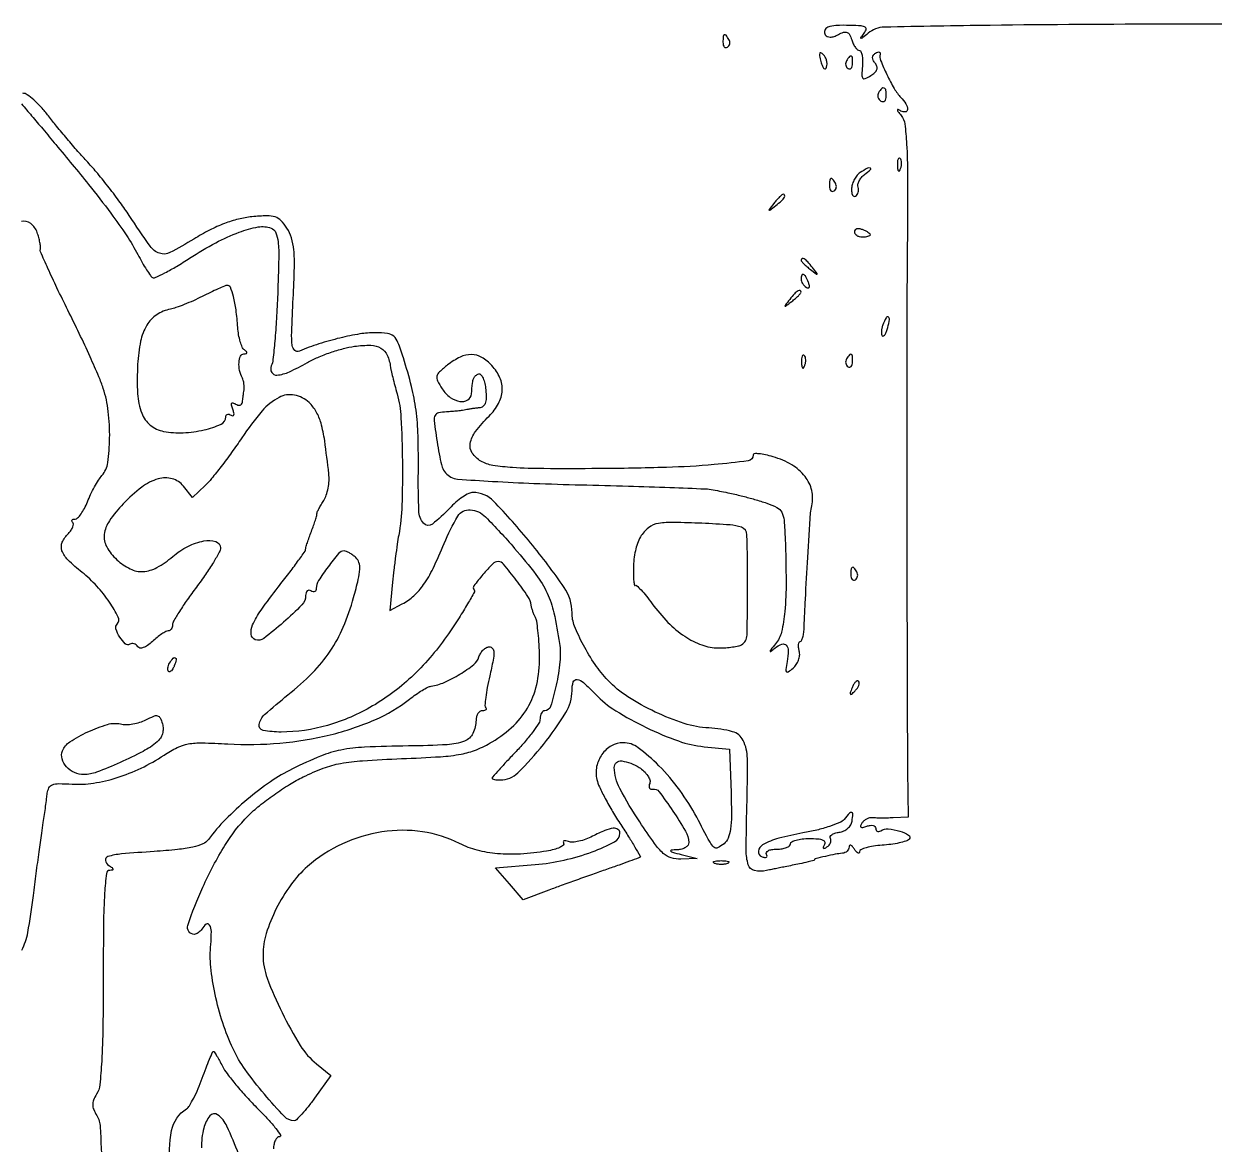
# Model space of a CAD drawing. Extents: x 0 to 848, y 0 to 1200.
# Drawn here: x 401.1 to 624.5, y 989.6 to 1200 of the extents above; entities that cross this region are included whole.
import ezdxf

# ---------------------------------------------------------------- set-up
doc = ezdxf.new("R2010")
doc.units = 0

msp = doc.modelspace()

# ---------------------------------------------------------------- linework, layer by layer
for points in [[(704.81399, 1199.993189, 0.000224), (616.243787, 1199.941162, 0.002765), (582.488809, 1199.719558, 0.002395), (562.604656, 1199.383817, 0.172157), (559.581223, 1198.236651, -0.004455), (558.597697, 1197.417098, -0.119109), (558.292781, 1197.270297, -0.679091), (558.22753, 1197.367903, -0.012673), (558.726162, 1198.052976, 0.069056), (559.196542, 1198.880975, 0.35545), (559.049523, 1199.349091, 0.128598), (558.291365, 1199.606791, 0.010881), (556.2145, 1199.710927, 0.017446), (553.520832, 1199.693283, 0.080981), (552.002151, 1199.380607, 0.231235), (551.435324, 1198.774177, 0.215953), (551.544376, 1197.928197, 0.160596), (551.914032, 1197.617631, 0.102399), (552.471828, 1197.518324, 0.074658), (553.18287, 1197.645464, 0.041378), (553.99354, 1197.996543, -0.043436), (554.976865, 1198.417604, -0.175885), (555.618104, 1198.398076, -0.178254), (556.092269, 1197.972492, -0.044832), (556.500239, 1196.999247, 0.034514), (556.802666, 1196.233932, 0.045142), (557.186392, 1195.587279, 0.052372), (557.589775, 1195.136916, 0.186033), (557.945028, 1195, -0.30026), (558.240808, 1194.804778, -0.053727), (558.444074, 1194.139828, -0.042568), (558.543011, 1193.19405, -0.026015), (558.506106, 1192.071754, 0.012777), (558.405051, 1190.370658, 0.19075), (558.601633, 1189.820515, 0.331433), (559.04654, 1189.725427, 0.032193), (560.077625, 1190.28055, 0.044919), (560.852562, 1190.86725, 0.12431), (561.227861, 1191.433087, 0.163719), (561.235769, 1192.008827, 0.095766), (560.900601, 1192.619769, -0.055878), (560.526231, 1193.189829, -0.128184), (560.417721, 1193.688001, -0.15325), (560.572035, 1194.117878, -0.092372), (560.976218, 1194.485302, -0.046276), (561.375281, 1194.683558, -0.138559), (561.67572, 1194.711651, -0.262222), (561.83421, 1194.5795, -0.151156), (561.850265, 1194.32433, 0.155823), (561.937466, 1193.114498, 0.016056), (563.101278, 1190.460236, 0.020786), (564.490949, 1187.835308, 0.058516), (565.738337, 1186.178571, -0.054805), (566.664574, 1184.967132, -0.135491), (566.964462, 1183.899863, -0.380031), (566.575322, 1183.457758, -0.167458), (565.75, 1183.632941, 0.024223), (565.195822, 1183.930356, 0.575819), (565.077614, 1183.84935, 0.145092), (565.187878, 1183.5591, 0.00745), (565.81544, 1182.760644, -0.140629), (566.473497, 1181.211123, -0.016407), (566.812754, 1177.424987, -0.01294), (566.989608, 1171.661988, -0.0033), (566.97279, 1162.318686, 0.000103), (566.912519, 1154.963401, 0.000148), (566.862345, 1148.440489, 0.000079), (566.822369, 1142.917687, 0.002283), (566.818806, 1141.5, -0.000264), (566.821126, 1139.97925, -0.000003), (566.831352, 1129.659375, -0.000009), (566.842867, 1117.750456, -0.000006), (566.855748, 1104, 0.000253), (566.87611, 1089.766483, 0.000302), (566.910182, 1076.357812, 0.00026), (566.951611, 1065.054279, 0.001993), (566.994947, 1059.75), (567.101313, 1051), (564.300656, 1050.881517, -0.006164), (563.142271, 1050.846811, -0.006074), (561.977656, 1050.840434, -0.005985), (560.957416, 1050.859455, -0.023058), (560.325407, 1050.908038, 0.094647), (559.821262, 1050.874764, 0.062004), (559.278637, 1050.658986, 0.059507), (558.781643, 1050.30327, 0.069396), (558.411362, 1049.856581, 0.053921), (558.170513, 1049.352639, 0.355418), (558.25843, 1049.107916, 0.204534), (558.602826, 1049.059587, 0.025586), (559.335955, 1049.298676, -0.053235), (559.97328, 1049.468244, -0.096133), (560.511187, 1049.447788, -0.14465), (560.863858, 1049.247266, -0.194004), (561, 1048.909598, 0.106485), (561.074424, 1048.564104, 0.180944), (561.280241, 1048.357031, 0.163201), (561.589569, 1048.323845, 0.084425), (561.954011, 1048.471577, -0.162044), (563.371718, 1048.806935, -0.051179), (565.536301, 1048.387761, -0.069026), (567.182977, 1047.629794, -0.479045), (567.265872, 1046.865872, -0.121268), (566.676469, 1046.509322, -0.021195), (565.412574, 1046.172696, -0.021913), (563.862807, 1045.900132, -0.018115), (562.193304, 1045.742656, 0.022375), (560.585756, 1045.577199, 0.034975), (559.22801, 1045.27753, 0.038577), (558.245001, 1044.902729, 0.285784), (557.985335, 1044.5, -0.192233), (557.887981, 1044.267006, -0.327165), (557.689309, 1044.234375, -0.103635), (557.375283, 1044.486305, -0.028611), (557, 1045, 0.030864), (556.624579, 1045.509057, 0.118892), (556.310881, 1045.741146, 0.342256), (556.109062, 1045.687626, 0.160847), (556.015313, 1045.416667, -0.111012), (555.914225, 1044.994926, -0.090018), (555.637311, 1044.619818, -0.08472), (555.228616, 1044.348368, -0.082942), (554.75, 1044.225268, 0.025999), (553.415063, 1044.039563, 0.009768), (551.567838, 1043.646331, 0.00285), (549.646069, 1043.186255, 0.345353), (549.5, 1043, -0.342309), (549.395493, 1042.865237, -0.004572), (548.306111, 1042.595846, -0.007518), (546.709915, 1042.241844, -0.001719), (544, 1041.693159, 0.000599), (542.969531, 1041.486918, 0.000601), (541.940625, 1041.27842, 0.000586), (541.043503, 1041.094409, 0.002404), (540.5, 1040.979538, -0.107276), (538.25172, 1040.980977, -0.271396), (537.09349, 1042.047928, -0.076181), (536.688469, 1044.835176, -0.00501), (536.833474, 1052.986594, 0.00921), (536.91842, 1062.03574, 0.110699), (536.129735, 1065.411222, 0.219086), (534.123465, 1067.065066, 0.050863), (529.69482, 1067.763459, -0.063531), (525.07134, 1068.612748, -0.033283), (519.619141, 1070.759498, -0.033224), (514.460795, 1073.631756, -0.059392), (510.732389, 1076.728609, -0.039568), (508.339322, 1079.68834, -0.028053), (506.125352, 1083.342407, -0.027538), (504.476599, 1086.903668, -0.094915), (504, 1089.391724, 0.151925), (502.516043, 1094.162831, 0.021184), (496.216899, 1102.527656, 0.019164), (489.257858, 1110.364547, 0.204359), (485.423553, 1112, 0.118763), (484.615506, 1111.805321, 0.030784), (483.455417, 1111.11875, 0.029535), (482.191927, 1110.148255, 0.026355), (481, 1109, -0.038818), (477.781013, 1106.049898, -0.400519), (476.14699, 1106.209994, -0.170744), (475.243048, 1108.520005, -0.011239), (475.153735, 1115.784904, 0.00938), (475.094934, 1122.643049, 0.025652), (474.714286, 1127.474343, 0.029106), (473.874346, 1131.886622, 0.01537), (472.349222, 1137.25, 0.014817), (471.326051, 1140.166415, 0.11811), (470.523621, 1141.333857, 0.154015), (469.370408, 1141.859759, 0.030567), (467.078564, 1142, 0.040949), (464.177756, 1141.762029, 0.018605), (460.443744, 1141.001564, 0.018047), (456.479309, 1139.886398, 0.021141), (452.813322, 1138.537513, -0.290698), (451.957862, 1138.6852, -0.181459), (451.47678, 1139.620603, -0.038342), (451.380028, 1142.077046, -0.003196), (451.658424, 1148.447694, 0.005982), (451.879795, 1154.254949, 0.02852), (451.777291, 1157.572676, 0.050729), (451.347856, 1159.81429, 0.072474), (450.494988, 1161.647993, 0.046355), (449.367584, 1163.06321, 0.124242), (448.282812, 1163.740672, 0.086517), (446.769975, 1163.951447, 0.015407), (443.908821, 1163.765261, 0.037403), (441.37475, 1163.328795, 0.03023), (438.741264, 1162.497457, 0.027232), (435.96564, 1161.2557, 0.019471), (433.002656, 1159.582501, -0.018015), (428.518047, 1157.032802, -0.21068), (426.555855, 1156.903786, -0.152786), (424.812491, 1158.236975, -0.008373), (420.886964, 1164, 0.012432), (419.200715, 1166.432883, 0.007721), (417.108142, 1169.20625, 0.007744), (414.957163, 1171.8808, 0.013859), (413.096513, 1174, -0.006855), (411.263286, 1176.029904, -0.004486), (409.203408, 1178.41748, -0.004512), (407.23779, 1180.780473, -0.008625), (405.709548, 1182.719079, 0.021723), (404.3642, 1184.33669, 0.027206), (402.975878, 1185.707887, 0.027271), (401.720941, 1186.702658, 0.150186), (400.910463, 1186.969079, 0.17366)], [(400.67941, 1184.953492, -0.000102), (402.560748, 1182.736867, -0.00149), (404.648248, 1180.26141, -0.0009), (407.107166, 1177.317069, -0.003578), (413.244106, 1169.833394, -0.009781), (417.439537, 1164.429044, -0.013655), (420.402432, 1160.219051, -0.026257), (422.5, 1156.667198, 0.00918), (423.318935, 1155.165661, 0.011978), (424.125608, 1153.824846, 0.009652), (424.842816, 1152.741708, 0.100457), (425.225474, 1152.373339, 0.256803), (425.745217, 1152.340349, 0.009391), (427.580981, 1153.245619, 0.015079), (429.768248, 1154.4607, 0.009773), (432.225474, 1155.990245, -0.020733), (437.135586, 1158.89932, -0.035049), (441.494016, 1160.863121, -0.042341), (445.088787, 1161.852706, -0.138477), (447.52119, 1161.630242, -0.203362), (448.398236, 1160.783772, -0.075994), (448.830543, 1159.092047, -0.030287), (448.949141, 1155.967245, -0.003866), (448.745032, 1149.244446, -0.00542), (448.518528, 1144.618439, -0.007292), (448.206989, 1140.435869, -0.005203), (447.859702, 1136.951338, -0.07462), (447.541783, 1135.75, 0.240472), (447.619767, 1134.539089, 0.289967), (448.617835, 1134.032043, 0.083824), (450.935024, 1134.652591, 0.022764), (454.32193, 1136.391987, -0.02926), (456.261624, 1137.35653, -0.017854), (458.64952, 1138.275159, -0.017873), (461.089315, 1139.018671, -0.030059), (463.187074, 1139.443824, -0.039338), (466.217609, 1139.629602, -0.128655), (468.135385, 1139.091992, -0.159401), (469.306438, 1137.77135, -0.070765), (469.930162, 1135.5, 0.025633), (470.03848, 1134.897771, 0.003275), (470.345741, 1133.61875, 0.003827), (470.732261, 1132.104815, 0.003178), (471.166018, 1130.5, -0.054397), (471.890647, 1126.05633, -0.010395), (472.154175, 1117.867767, -0.011419), (472.058871, 1109.547584, -0.035955), (471.467668, 1104, 0.008426), (471.188887, 1102.285551, 0.003487), (470.867138, 1099.958127, 0.003449), (470.556771, 1097.457851, 0.004437), (470.307756, 1095.155324), (469.777677, 1089.810649), (472.138838, 1091.064024, 0.062427), (474.328593, 1092.603294, 0.057064), (476.146602, 1094.678614, 0.040032), (477.911502, 1097.722984, 0.013337), (480.007811, 1102.433832, -0.037627), (482.583742, 1107.539877, -0.281877), (484.887686, 1108.735971, -0.182546), (487.754029, 1107.415286, -0.01641), (493.211274, 1101.499492, -0.014601), (497.232946, 1096.557499, -0.053131), (499.337382, 1093.107465, -0.056478), (500.602119, 1089.399642, -0.01799), (501.647458, 1083.652189, -0.060548), (501.727206, 1080.183434, -0.029541), (501.033873, 1075.804442, -0.022026), (499.970039, 1071.807611, -0.327679), (498.870039, 1071, 0.166572), (498.538131, 1070.886271, 0.095247), (498.255574, 1070.564533, 0.076134), (498.064572, 1070.084589, 0.056755), (498, 1069.517559, -0.1414), (497.760651, 1068.688129, -0.016897), (496.678125, 1067.091, -0.019064), (495.223301, 1065.245536, -0.014585), (493.5, 1063.338659, 0.003194), (491.775048, 1061.515223, 0.005048), (490.321875, 1059.927461, 0.001467), (489.081707, 1058.53647, 0.183314), (489, 1058.321099, 0.320598), (489.089404, 1058.195998, 0.032295), (489.463693, 1058.094323, 0.031027), (489.973469, 1058.023189, 0.019155), (490.578528, 1058, 0.19733), (493.807526, 1059.325989, 0.029034), (498.636088, 1064.684349, 0.031215), (502.836155, 1070.655785, 0.138095), (503.996262, 1074.75, -0.071451), (504.235925, 1076.399071, -0.373267), (504.948695, 1076.855245, -0.149557), (506.174725, 1076.274904, -0.016952), (508.398078, 1074.106384, 0.062185), (512.209149, 1071.008071, 0.02699), (517.936837, 1067.846016, 0.026997), (523.975746, 1065.317824, 0.061755), (528.785418, 1064.246597), (533.584547, 1063.785461), (533.851518, 1055.564344, -0.008235), (533.919615, 1051.306993, -0.034193), (533.742977, 1048.744918, -0.06012), (533.30903, 1047.095687, -0.12583), (532.535079, 1046.029113, -0.055886), (531.339411, 1045.243922, -0.3198), (530.630671, 1045.350769, -0.077028), (529.901747, 1046.312867, -0.002087), (527.403199, 1050.992128, 0.036772), (524.214873, 1056.08002, 0.036355), (520.304508, 1060.666669, 0.037128), (516.42992, 1064.05072, 0.162328), (513.58302, 1065, 0.130724), (511.402127, 1064.419896, 0.108821), (509.619754, 1062.803065, 0.103931), (508.625481, 1060.516403, 0.10928), (508.661401, 1058.066166, 0.052171), (509.136815, 1056.707521, 0.011842), (510.232, 1054.521991, 0.012137), (511.622938, 1052.049791, 0.011527), (513.155421, 1049.60444, -0.004548), (514.62623, 1047.32871, -0.00753), (515.82083, 1045.378589, -0.00227), (516.808884, 1043.69232, -0.374661), (516.771107, 1043.497437, -0.077231), (516.544763, 1043.371357, -0.000781), (514.817138, 1042.735817, -0.002518), (512.819257, 1042.015789, -0.001629), (510.5, 1041.201608, 0.001613), (507.850861, 1040.271718, 0.0011), (504.844909, 1039.198232, 0.001108), (501.950314, 1038.150079, 0.002235), (499.674159, 1037.308612), (494.848318, 1035.5), (492.25219, 1038.5), (489.656061, 1041.5), (497.096947, 1042.111786, 0.034491), (502.511174, 1042.93555, 0.033959), (507.789805, 1044.498337, 0.031125), (511.996872, 1046.366806, 0.279615), (513, 1048.020324, 0.25236), (512.624926, 1048.71613, 0.175985), (511.73909, 1048.926911, 0.071473), (510.180497, 1048.516452, 0.019263), (507.860083, 1047.427646, -0.031058), (506.588697, 1046.867254, -0.03303), (505.283293, 1046.481935, -0.035036), (504.125536, 1046.305843, -0.112295), (503.357805, 1046.416192, 0.036797), (502.829181, 1046.57558, 0.133657), (502.481792, 1046.55943, 0.315596), (502.35518, 1046.391907, 0.148417), (502.428206, 1046.116166, -0.374314), (502.366746, 1045.741908, -0.064815), (501.708258, 1045.327007, -0.043786), (500.623081, 1044.936678, -0.02349), (499.230143, 1044.638626, -0.02567), (494.359289, 1044.088356, -0.03693), (490.021681, 1044.143277, -0.041793), (486.202712, 1044.798927, -0.054599), (482.89177, 1046.055215, 0.082035), (475.91513, 1048.27496, 0.073757), (468.32402, 1048.252863, 0.071808), (460.884425, 1046.004177, 0.071028), (454.353816, 1041.737505, 0.055575), (451.198504, 1038.27649, 0.04052), (448.487866, 1033.827372, 0.041408), (446.612228, 1029.177768, 0.075308), (446, 1025.135967, 0.089384), (446.791777, 1020.742279, 0.02497), (449.56483, 1014.300771, 0.025252), (452.985136, 1008.141918, 0.082738), (456.053959, 1004.66079), (458.708801, 1002.5), (455.68488, 998.25, -0.012108), (454.465921, 996.621748, -0.017484), (453.304957, 995.248438, -0.013272), (452.293116, 994.190881, -0.197755), (451.829369, 994, -0.205441), (450.030255, 994.771797, -0.014148), (446.249761, 998.979105, -0.020982), (442.638686, 1003.615026, -0.045886), (440.372329, 1007.5, -0.030308), (438.440907, 1012.39534, -0.026184), (437.005009, 1017.731982, -0.027158), (436.19657, 1022.866183, -0.049278), (436.182136, 1027.112679, 0.023807), (436.296169, 1029.512949, 0.132617), (435.963003, 1030.746329, 0.438719), (435.335386, 1030.884311, 0.102043), (434.5, 1030, -0.050749), (434.206179, 1029.61747, -0.047926), (433.836058, 1029.29375, -0.051514), (433.449087, 1029.072234, -0.104621), (433.10765, 1029, -0.510338), (431.887875, 1030.683435, -0.027301), (434.694011, 1037.889939, -0.03065), (438.835602, 1045.707345, -0.0593), (443.206123, 1051.258754, -0.027008), (445.32085, 1053.156579, -0.015404), (448.062115, 1055.225766, -0.015353), (450.957525, 1057.143824, -0.024494), (453.554473, 1058.580789, -0.024633), (457.31677, 1060.203313, -0.043682), (460.568937, 1061.105463, -0.02973), (464.68553, 1061.617906, -0.006106), (472, 1062, 0.005449), (479.304237, 1062.371938, 0.030369), (483.196468, 1062.851113, 0.050835), (486.037662, 1063.682882, 0.036293), (489.010748, 1065.151943, 0.060132), (493.072949, 1068.250361, 0.076782), (495.903033, 1072.00574, 0.075625), (497.49622, 1076.487086, 0.056263), (497.907026, 1081.729092, 0.008662), (497.789286, 1084.01222, 0.011247), (497.598186, 1086.098546, 0.009055), (497.369046, 1087.825111, 0.093531), (497.132913, 1088.5, -0.032173), (496.897626, 1088.976373, -0.017475), (496.667818, 1089.587842, -0.017346), (496.476663, 1090.228736, -0.026205), (496.359407, 1090.799037, 0.110298), (495.714045, 1092.462497, 0.014966), (493.529614, 1095.524087, 0.010863), (491.147719, 1098.522051, 0.223013), (490.129444, 1099, 0.199777), (489.10814, 1098.574971, 0.019558), (487.263976, 1096.567249, 0.016983), (485.576645, 1094.436968, 0.371081), (485.631705, 1093.701628, -0.336142), (485.6851, 1093.313884, -0.004485), (484.406292, 1091.0839, -0.010581), (482.79903, 1088.467127, -0.006492), (480.800652, 1085.449648, -0.051784), (474.282844, 1077.733557, -0.058792), (466.569604, 1071.888625, -0.062115), (458.109198, 1068.242184, -0.070836), (449.385165, 1067, -0.046296), (446.017694, 1067.312471, -0.41376), (445.257634, 1068.420783, -0.166421), (446.302114, 1070.273579, -0.013153), (450.678758, 1073.970066, 0.029116), (455.266726, 1078.102922, 0.046627), (458.603893, 1082.178315, 0.047874), (461.069282, 1086.720578, 0.032787), (463.005315, 1092.263262, 0.008781), (463.881981, 1095.655016, 0.045317), (464.161476, 1097.571713, 0.09009), (464.003953, 1098.820623, 0.129282), (463.412232, 1099.759631, 0.028951), (462.841121, 1100.234335, 0.029679), (462.223554, 1100.635642, 0.031078), (461.648487, 1100.916824, 0.098476), (461.230265, 1101, 0.219342), (460.189405, 1100.520313, 0.016671), (458.207409, 1098.037864, 0.019581), (456.418034, 1095.429463, 0.141461), (456, 1093.981476, -0.103567), (455.922318, 1093.610466, -0.179202), (455.70625, 1093.386494, -0.165571), (455.381899, 1093.347202, -0.086707), (455, 1093.5, 0.129655), (454.620005, 1093.615759, 0.189692), (454.29375, 1093.501415, 0.145421), (454.073752, 1093.158152, 0.0704), (454, 1092.63694, -0.196661), (453.28284, 1090.884116, -0.018397), (449.824501, 1087.615014, -0.016837), (446.13408, 1084.58888, -0.254161), (444.550382, 1084.340835, -0.290879), (443.76241, 1085.351446, -0.127514), (444.040373, 1087.101043, -0.05179), (445.620962, 1089.895837, -0.01197), (448.863523, 1094.231649, 0.003826), (450.832179, 1096.776562, 0.005902), (452.49116, 1099.009602, 0.002218), (453.880486, 1100.944542, 0.155813), (454, 1101.318747, -0.071089), (454.049676, 1101.666375, -0.005993), (454.3144, 1102.534864, -0.007866), (454.660388, 1103.566523, -0.006002), (455.070299, 1104.6849, 0.006075), (455.478677, 1105.799601, 0.008154), (455.819881, 1106.819939, 0.005915), (456.080364, 1107.678475, 0.081612), (456.119095, 1108, -0.116872), (456.176145, 1108.297106, -0.012244), (456.484533, 1108.940625, -0.014641), (456.898682, 1109.69754, -0.011236), (457.393335, 1110.5, 0.063279), (457.865889, 1111.482048, 0.033345), (458.208426, 1112.79375, 0.032558), (458.383826, 1114.204725, 0.042928), (458.34856, 1115.5, 0.006139), (457.567386, 1121.70182, 0.033336), (456.880472, 1125.018458, 0.062246), (455.98743, 1127.159269, 0.074405), (454.634824, 1128.87334, 0.14244), (451.884486, 1130.274616, 0.169445), (449.017511, 1129.848748, 0.096165), (445.823178, 1127.292424, 0.027976), (442, 1122.244602, -0.00781), (440.103739, 1119.519283, -0.007863), (438.127494, 1116.860784, -0.007717), (436.333912, 1114.598765, -0.031148), (435.136149, 1113.308184), (432.772298, 1111.059632), (431.054867, 1113.180569, 0.156781), (428.94906, 1114.557547, 0.13902), (426.322022, 1114.536031, 0.091771), (423.221459, 1112.97083, 0.039982), (419.772793, 1109.881816, 0.038676), (417.157528, 1106.668311, 0.123168), (416.187947, 1104.097905, 0.158337), (416.656874, 1101.766197, 0.077872), (418.551522, 1099.364671, 0.072418), (421.06087, 1097.637508, 0.129438), (423.49885, 1097.141287, 0.114161), (426.078555, 1097.894244, 0.04902), (429.037774, 1099.959359, -0.059023), (431.878542, 1101.858693, -0.072746), (434.894295, 1102.878855, -0.116388), (437.123985, 1102.765543, -0.33369), (438, 1101.599084, -0.126381), (437.785069, 1100.762333, -0.011068), (436.678125, 1098.851205, -0.013961), (435.223533, 1096.606855, -0.010407), (433.5, 1094.211845, 0.008293), (431.77614, 1091.837622, 0.011616), (430.321875, 1089.657131, 0.008066), (429.188511, 1087.803706, 0.133967), (429, 1087.112761, -0.071245), (428.939097, 1086.68751, -0.086607), (428.76164, 1086.326874, -0.100318), (428.497995, 1086.085772, -0.13603), (428.188561, 1086, 0.128597), (427.749531, 1085.885185, 0.020569), (426.988083, 1085.415488, 0.021603), (426.118514, 1084.772037, 0.017446), (425.241292, 1084.010171, -0.033046), (424.332289, 1083.269129, -0.068921), (423.52365, 1082.84787, -0.111162), (422.892365, 1082.770965, -0.233361), (422.483633, 1083.026483, 0.086255), (422.179413, 1083.36941, 0.093991), (421.785752, 1083.577176, 0.100276), (421.364782, 1083.618694, 0.113483), (420.981075, 1083.488304, -0.339507), (420.146818, 1083.572868, -0.063991), (419.10885, 1084.837244, -0.060828), (418.392057, 1086.367496, -0.282676), (418.60892, 1087.275587, 0.321371), (418.82301, 1088.573274, 0.034401), (417.19726, 1091.366122, 0.036603), (414.792746, 1094.406704, 0.039686), (412.030102, 1096.976159, -0.025955), (409.370803, 1099.316797, -0.115289), (408.259103, 1101.060473, -0.188825), (408.314629, 1102.635529, -0.094506), (409.452381, 1104.309524, 0.040711), (409.96312, 1104.910969, 0.060112), (410.29628, 1105.517113, 0.079048), (410.415024, 1106.036601, 0.216372), (410.285714, 1106.380952, -0.104174), (410.132018, 1106.616673, -0.248233), (410.155582, 1106.818155, -0.182841), (410.354646, 1106.956117, -0.061167), (410.712013, 1107, 0.201582), (411.197411, 1107.203983, 0.038234), (411.828056, 1107.954688, 0.035399), (412.474464, 1109.00546, 0.025992), (413.043374, 1110.25, -0.017456), (413.640643, 1111.61783, -0.014188), (414.372178, 1113.040349, -0.014426), (415.121852, 1114.313382, -0.035808), (415.761068, 1115.185232, 0.141833), (416.849889, 1117.607499, 0.031372), (417.207868, 1122.191617, 0.033027), (416.95164, 1127.22908, 0.04937), (416.009725, 1131.531791, 0.022941), (415.186772, 1133.71784, 0.004716), (413.523553, 1137.489212, 0.004953), (411.504742, 1141.837168, 0.004641), (409.356822, 1146.239994, -0.004045), (407.315675, 1150.411336, -0.006266), (405.628034, 1154.048366, -0.002339), (404.237407, 1157.185607, -0.169516), (404.19479, 1157.739994, 0.093871), (404.226019, 1158.173436, 0.018092), (404.106767, 1158.95481, 0.01868), (403.897585, 1159.868834, 0.016273), (403.612235, 1160.808296, 0.148034), (402.394958, 1162.50849, 0.224186), (400.647865, 1162.888958, 0.180788)], [(386.357708, 945.75, -0.000031), (386.511, 964.929573, -0.00005), (386.644698, 981.326562, -0.000009), (386.76453, 995.814932, -0.002666)], [(400.69483, 1026.029854, 0.080197), (401.841904, 1029.33294, 0.012101), (402.891806, 1036.280132, -0.000946), (403.427065, 1040.449473, -0.00101), (403.966636, 1044.526039, -0.000958), (404.444375, 1048.029367, -0.00473), (404.735977, 1050, 0.002566), (404.96254, 1051.486623, 0.002176), (405.186986, 1053.059375, 0.002194), (405.37893, 1054.493906, 0.006164), (405.496466, 1055.5, -0.097179), (405.812645, 1056.530434, -0.183191), (406.459238, 1057.094071, -0.090674), (407.676547, 1057.307723, -0.013874), (410.14635, 1057.221597, 0.053853), (414.179943, 1057.403222, 0.038144), (418.597207, 1058.432146, 0.035899), (423.103938, 1060.215859, 0.033722), (427.408821, 1062.658183, -0.031285), (429.902801, 1064.089208, -0.071021), (431.963933, 1064.764414, -0.049169), (434.562649, 1064.963632, -0.009019), (439.37965, 1064.771881, 0.03616), (449.17821, 1064.913609, 0.038775), (458.62234, 1066.479034, 0.041679), (466.981785, 1069.296519, 0.06462), (473.513432, 1073.189226, -0.014928), (474.694666, 1074.062596, -0.016824), (475.880635, 1074.82807, -0.016256), (476.926055, 1075.408738, -0.082379), (477.558828, 1075.611513, 0.068663), (480.019412, 1076.326634, 0.032206), (482.958941, 1077.873234, 0.029554), (485.544051, 1079.671638, 0.150254), (486.530627, 1081.096497, -0.059849), (486.861691, 1081.824338, -0.062617), (487.35164, 1082.440846, -0.069753), (487.91888, 1082.858732, -0.124552), (488.477187, 1083, -0.235376), (489.075484, 1082.701831, -0.159642), (489.326462, 1081.967929, -0.052785), (489.189498, 1080.492665, -0.007589), (488.547756, 1077.52871, 0.01055), (488.098744, 1075.393853, 0.015745), (487.804825, 1073.509303, 0.010711), (487.64642, 1071.95876, 0.219891), (487.804623, 1071.52871, -0.164579), (487.90331, 1071.329106, -0.258459), (487.835316, 1071.155309, -0.129647), (487.578966, 1071.036443, -0.044109), (487.166667, 1071, 0.147643), (486.720533, 1070.865327, 0.097917), (486.33821, 1070.485938, 0.081816), (486.077688, 1069.91903, 0.064777), (485.984687, 1069.25, -0.111129), (485.397279, 1066.742378, -0.190478), (483.837355, 1065.309712, -0.078744), (480.592777, 1064.620563, -0.009586), (473.295377, 1064.379985, 0.007108), (465.061438, 1064.149371, 0.038291), (460.615867, 1063.618913, 0.049145), (456.805291, 1062.467179, 0.01647), (451.5, 1060.068239, 0.036532), (447.394641, 1057.659348, 0.023835), (443.024144, 1054.327724, 0.023714), (438.952052, 1050.561415, 0.033904), (435.748446, 1046.828123, -0.132445), (434.686459, 1045.993599, -0.046008), (432.816591, 1045.39314, -0.029435), (429.96763, 1044.93362, -0.008745), (425.570483, 1044.565272, 0.005309), (419.419406, 1044.092539, 0.052204), (416.870693, 1043.59805, 0.375617), (416.42255, 1042.877217, 0.214314), (417.02896, 1041.96094, -0.020154), (417.650344, 1041.531969, -0.175945), (417.830501, 1041.255757, -0.409422), (417.721193, 1041.076499, -0.058507), (417.25, 1041.015313, 0.377248), (416.593688, 1040.423546, 0.013315), (416.265806, 1036.74748, 0.012842), (416.054856, 1030.993662, 0.002741), (416, 1020.986431, -0.003489), (415.934381, 1011.582662, -0.010594), (415.70969, 1005.191531, -0.011284), (415.357136, 1000.73219, -0.114695), (414.759453, 998.986431, 0.042031), (414.196529, 997.889766, 0.099383), (414.021957, 996.992251, 0.098116), (414.206433, 996.089684, 0.040279), (414.783553, 994.974979, -0.128814), (415.451643, 992.830649, -0.005438), (415.732263, 984.8015, -0.006097)], [(428.613924, 985.116975, -0.0789), (428.842154, 992.150236, -0.206592), (431.625581, 996.241845, 0.115876), (432.181326, 996.810296, 0.016699), (432.979281, 998.236919, 0.018196), (433.81911, 1000.019916, 0.014654), (434.594182, 1001.991845, -0.004582), (435.30455, 1003.911867, -0.007431), (435.947375, 1005.528855, -0.002336), (436.524939, 1006.902875, -0.300648), (436.671864, 1007, -0.253826), (436.825852, 1006.916445, -0.005826), (437.286188, 1006.190032, -0.011577), (437.807992, 1005.299522, -0.007408), (438.374514, 1004.242663, 0.043228), (439.259196, 1002.842955, 0.011206), (440.92157, 1000.755261, 0.011313), (442.931408, 998.452136, 0.011318), (445.043051, 996.242663, -0.010251), (446.974794, 994.230044, -0.020183), (448.409968, 992.540032, -0.022677), (449.300158, 991.288687, -0.59393), (449.142857, 991, 0.186718), (448.703191, 990.829882, 0.087158), (448.323402, 990.339062, 0.067918), (448.058434, 989.611025, 0.048737), (447.958084, 988.75, -0.053271)], [(441.431317, 987.684285, 0.018013), (439.224685, 992.94946, 0.123623), (437.474868, 995.118262, 0.406225), (436.041282, 994.936954, 0.103352), (434.875296, 992.626107, 0.076398), (434.467527, 988.89392, 0.053346)]]:
    msp.add_lwpolyline(points, format="xyb")
for points in [[(532.333333, 1196.543989, 0.059057), (532.394948, 1196.024148, 0.126631), (532.582917, 1195.669932, 0.191218), (532.860929, 1195.534562, 0.158515), (533.182979, 1195.613087, 0.108766), (533.463027, 1195.88478, 0.099739), (533.614038, 1196.257398, 0.095385), (533.612382, 1196.673795, 0.090093), (533.457295, 1197.069098, 0.02679), (532.913397, 1197.852054, 0.350126), (532.59208, 1197.929499, 0.269722), (532.376303, 1197.618676, 0.019984)], [(550.731213, 1192.919841, 0.02593), (551.004403, 1192.059974, 0.106885), (551.298474, 1191.603634, 0.353106), (551.564152, 1191.575227, 0.170804), (551.787763, 1191.86329, 0.085105), (551.8766, 1192.443426, 0.059552), (551.7862, 1193.100047, 0.058506), (551.539971, 1193.729912, 0.0741), (551.16845, 1194.23155, 0.069225), (550.72933, 1194.563414, 0.470166), (550.508441, 1194.477725, 0.131195), (550.479614, 1194.004581, 0.013933)], [(555.542705, 1193.069098, 0.090093), (555.387618, 1192.673795, 0.095385), (555.385962, 1192.257398, 0.099739), (555.536973, 1191.88478, 0.108766), (555.817021, 1191.613087, 0.158515), (556.139071, 1191.534562, 0.191218), (556.417083, 1191.669932, 0.126631), (556.605052, 1192.024148, 0.059057), (556.666667, 1192.543989, 0.019984), (556.623697, 1193.618676, 0.269722), (556.40792, 1193.929499, 0.350126), (556.086603, 1193.852054, 0.02679)], [(561.542705, 1187.069098, 0.108373), (561.401101, 1186.665803, 0.099685), (561.434921, 1186.22714, 0.095498), (561.639411, 1185.820631, 0.090427), (561.983688, 1185.510081, 0.136093), (562.36964, 1185.397824, 0.190788), (562.701458, 1185.524436, 0.140899), (562.925389, 1185.890269, 0.067432), (563, 1186.440983, 0.039415), (562.914842, 1187.519563, 0.25701), (562.592818, 1187.933879, 0.315493), (562.13314, 1187.838655, 0.050477)], [(565.078947, 1173.416667, 0.018894), (565.137993, 1172.670344, 0.168741), (565.279315, 1172.37858, 0.470617), (565.461564, 1172.395823, 0.054073), (565.683114, 1172.8125, 0.051402), (565.839148, 1173.359369, 0.05415), (565.876576, 1173.916927, 0.060344), (565.797407, 1174.402231, 0.126455), (565.604167, 1174.729167, 0.296942), (565.385309, 1174.77538, 0.208169), (565.200665, 1174.592839, 0.077125), (565.089945, 1174.112848, 0.028489)], [(552.333333, 1169.543989, 0.059057), (552.394948, 1169.024148, 0.126631), (552.582917, 1168.669932, 0.191218), (552.860929, 1168.534562, 0.158515), (553.182979, 1168.613087, 0.108766), (553.463027, 1168.88478, 0.099739), (553.614038, 1169.257398, 0.095385), (553.612382, 1169.673795, 0.090093), (553.457295, 1170.069098, 0.02679), (552.913397, 1170.852054, 0.350126), (552.59208, 1170.929499, 0.269722), (552.376303, 1170.618676, 0.019984)], [(558.070354, 1172.064643, 0.080664), (557.511882, 1171.569669, 0.047885), (557.016657, 1170.828313, 0.046439), (556.653894, 1169.971295, 0.058584), (556.490889, 1169.126335, 0.039941), (556.495567, 1168.383896, 0.093064), (556.644242, 1167.850293, 0.185472), (556.903681, 1167.610197, 0.237704), (557.223322, 1167.638021, 0.106408), (557.530911, 1167.933661, 0.07821), (557.731686, 1168.363379, 0.074021), (557.79797, 1168.858033, 0.077814), (557.715016, 1169.341641, -0.132602), (557.682184, 1169.874569, -0.066225), (557.905592, 1170.517577, -0.058608), (558.334015, 1171.166194, -0.053937), (558.912229, 1171.718197, 0.017773), (560.018207, 1172.630971, 0.554665), (559.969304, 1172.920078, 0.229065), (559.45442, 1172.889166, 0.013473)], [(541.872445, 1166.25, 0.001576), (540.99236, 1165.120493, 0.377591), (541, 1165, 0.377591), (541.120493, 1164.99236, 0.001576), (542.25, 1165.872445, 0.017685), (543.306759, 1166.76332, 0.065617), (543.869516, 1167.426111, 0.241985), (543.90695, 1167.806605, 0.307699), (543.622445, 1168, 0.184603), (543.410139, 1167.91885, 0.013803), (542.952641, 1167.485938, 0.017649), (542.425681, 1166.920402, 0.012436)], [(557, 1160.968615, 0.152681), (557.115494, 1160.599211, 0.098158), (557.440625, 1160.284531, 0.08088), (557.926468, 1160.07223, 0.062722), (558.5, 1160, 0.024748), (559.074824, 1160.028469, 0.039339), (559.559375, 1160.115447, 0.046727), (559.903916, 1160.241071, 0.289661), (560, 1160.393011, 0.222225), (559.912889, 1160.579329, 0.030693), (559.559375, 1160.839659, 0.030395), (559.074558, 1161.112506, 0.02136), (558.5, 1161.361626, 0.055937), (557.925634, 1161.511135, 0.100118), (557.440625, 1161.483616, 0.147206), (557.122486, 1161.289193, 0.184534)], [(547, 1155.622445, 0.184603), (547.08115, 1155.410139, 0.013803), (547.514063, 1154.952641, 0.017649), (548.079598, 1154.425681, 0.012436), (548.75, 1153.872445, 0.001576), (549.879507, 1152.99236, 0.377591), (550, 1153, 0.377591), (550.00764, 1153.120493, 0.001576), (549.127555, 1154.25, 0.017685), (548.23668, 1155.306759, 0.065617), (547.573889, 1155.869516, 0.241985), (547.193395, 1155.90695, 0.307699)], [(434.57195, 1148.799309, -0.01133), (432.919447, 1148.011651, -0.010723), (431.202609, 1147.284395, -0.01074), (429.656131, 1146.706246, -0.036523), (428.617837, 1146.426402, 0.100187), (426.031549, 1145.363412, 0.111614), (424.178207, 1143.40883, 0.084474), (423.01079, 1140.380675, 0.036471), (422.463515, 1136.077696, 0.025854), (422.452982, 1130.536231, 0.079933), (423.228408, 1126.88603, 0.127565), (424.840499, 1124.640317, 0.127937), (427.339125, 1123.464203, 0.057648), (431.000348, 1123.206478, 0.045729), (434.931771, 1123.745619, 0.046935), (438.112638, 1124.804954, 0.297192), (439, 1126.166006, -0.12412), (439.078958, 1126.479178, -0.188332), (439.290385, 1126.658908, -0.149462), (439.610375, 1126.670275, -0.073219), (439.988546, 1126.507079, 0.128996), (440.327332, 1126.403393, 0.342795), (440.520447, 1126.541276, 0.134966), (440.529329, 1126.945997, 0.030019), (440.318607, 1127.612107, -0.024586), (440.071261, 1128.36544, -0.188108), (440.109141, 1128.729116, -0.366135), (440.346402, 1128.827529, -0.061279), (440.830061, 1128.605028, 0.072691), (441.286754, 1128.407377, 0.130015), (441.693049, 1128.405452, 0.165374), (441.983624, 1128.596501, 0.13682), (442.125, 1128.940983, -0.002982), (442.186423, 1129.435992, -0.001528), (442.269054, 1130.056101, -0.001518), (442.358052, 1130.694274, -0.002285), (442.439866, 1131.25, 0.043729), (442.474778, 1131.800473, 0.030426), (442.421936, 1132.421398, 0.030803), (442.296927, 1133.015712, 0.054038), (442.112206, 1133.482419, -0.069987), (441.600196, 1134.906696, -0.068236), (441.494802, 1136.429606, -0.088279), (441.784926, 1137.5986, -0.29224), (442.417119, 1138.015313, 0.052083), (442.83025, 1138.064379, 0.3199), (442.965159, 1138.215346, 0.232024), (442.883735, 1138.441267, 0.033831), (442.5, 1138.765313, -0.13328), (442.097461, 1139.271148, -0.030212), (441.721218, 1140.312311, -0.029226), (441.421086, 1141.606235, -0.02477), (441.253083, 1143, 0.014622), (440.924427, 1146.286398, 0.030495), (440.43897, 1148.812139, 0.036006), (439.862851, 1150.534243, 0.343638), (439.230948, 1150.891016, 0.063873), (438.768795, 1150.76033, 0.004709), (437.560851, 1150.231622, 0.00649), (436.129755, 1149.566663, 0.004875)], [(547, 1152.059017, 0.088797), (547.072509, 1151.65395, 0.053277), (547.290385, 1151.21498, 0.051183), (547.610411, 1150.810572, 0.061454), (547.988546, 1150.507079, 0.1144), (548.325929, 1150.393111, 0.32948), (548.525685, 1150.512472, 0.155351), (548.556862, 1150.868281, 0.036408), (548.381557, 1151.448062, 0.029964), (547.894727, 1152.51997, 0.168622), (547.441482, 1152.942608, 0.444011), (547.117673, 1152.798253, 0.079093)], [(544.872445, 1148.25, 0.001576), (543.99236, 1147.120493, 0.377591), (544, 1147, 0.377591), (544.120493, 1146.99236, 0.001576), (545.25, 1147.872445, 0.012436), (545.920402, 1148.425681, 0.017649), (546.485937, 1148.952641, 0.013803), (546.91885, 1149.410139, 0.184603), (547, 1149.622445, 0.307699), (546.806605, 1149.90695, 0.241985), (546.426111, 1149.869516, 0.065617), (545.76332, 1149.306759, 0.017685)], [(562.345077, 1143.456872, 0.036107), (562.155034, 1142.82971, 0.043827), (562.072725, 1142.221181, 0.049528), (562.09917, 1141.714357, 0.159916), (562.249458, 1141.417209, 0.354513), (562.4811, 1141.393026, 0.101575), (562.756817, 1141.665682, 0.055867), (563.039435, 1142.212661, 0.027385), (563.279377, 1142.960337, 0.022817), (563.602861, 1144.476903, 0.322211), (563.370312, 1144.947587, 0.420372), (562.945646, 1144.812772, 0.025281)], [(480.651028, 1135.940139, 0.018552), (479.094429, 1134.61938, 0.15298), (478.633374, 1133.826085, 0.176125), (478.741983, 1132.967333, 0.026396), (479.631179, 1131.440139, 0.089409), (481.133153, 1129.854741, 0.116671), (482.966196, 1129.075902, 0.182532), (484.42432, 1129.358755, 0.238092), (485.125, 1130.5, -0.007692), (485.325475, 1132.528172, -0.059454), (485.544926, 1133.454247, -0.136392), (485.903356, 1133.95361, -0.10846), (486.5, 1134.25, -0.291016), (486.906036, 1134.114808, -0.06769), (487.298299, 1133.471875, -0.049488), (487.620938, 1132.477526, -0.029693), (487.813358, 1131.25, -0.025515), (487.883482, 1129.696309, -0.087419), (487.702905, 1128.705707, -0.149708), (487.26473, 1128.131601, -0.136307), (486.563358, 1127.875, 0.009178), (485.891574, 1127.808858, 0.007191), (485.165487, 1127.713281, 0.007279), (484.492343, 1127.604774, 0.017652), (484, 1127.5, -0.028351), (483.450948, 1127.395379, -0.006873), (482.533262, 1127.286719, -0.007029), (481.475604, 1127.191214, -0.006938), (480.411105, 1127.125, 0.040546), (478.923586, 1126.931594, 0.224327), (478.298952, 1126.455079, 0.144464), (478.118882, 1125.522887, 0.014498), (478.404758, 1123.25, 0.004023), (479.155295, 1118.662245, 0.039659), (479.63807, 1116.767441, 0.097018), (480.258472, 1115.689362, 0.086458), (481.262459, 1114.872997, 0.110901), (482.529008, 1114.495999, 0.002331), (489.102295, 1114.07641, 0.005297), (496.828396, 1113.701463, 0.00353), (505.687327, 1113.428172, -0.001403), (514.573623, 1113.191861, -0.002059), (522.386277, 1112.929955, -0.000968), (529.036166, 1112.666715, -0.037972), (530.5, 1112.494053, -0.004298), (533.624136, 1111.854535, -0.00856), (536.083597, 1111.284819, -0.009889), (538.274391, 1110.691389, -0.008618), (540.543587, 1109.985615, -0.040349), (542.467542, 1109.173474, -0.155656), (543.370069, 1108.26457, -0.097967), (543.798142, 1106.763084, -0.011016), (544.013187, 1103.206409, -0.008474), (544.184117, 1095.223795, -0.023939), (543.942172, 1089.653583, -0.033299), (543.325089, 1085.776841, -0.120274), (542.214622, 1083.556882, 0.002811), (541.295625, 1082.460479, 0.13572), (541.179216, 1082.201332, 0.666453), (541.271345, 1082.145166, 0.006815), (542.092009, 1082.758557, -0.07076), (543.403641, 1083.499482, -0.311057), (544.223715, 1083.307275, -0.196527), (544.592855, 1082.293897, -0.035166), (544.369202, 1080.25173, 0.009751), (544.125166, 1078.738428, 0.226438), (544.252691, 1078.333334, 0.375572), (544.585522, 1078.299299, 0.019024), (545.520364, 1079.016901, 0.073121), (546.103859, 1079.666175, 0.059929), (546.523761, 1080.50025, 0.061545), (546.724932, 1081.384315, 0.089383), (546.663142, 1082.180143, -0.032263), (546.528053, 1082.87777, -0.056465), (546.519848, 1083.465417, -0.084386), (546.628682, 1083.862958, -0.291674), (546.84362, 1084, 0.295061), (547.103317, 1084.167868, 0.040039), (547.331911, 1084.807812, 0.03565), (547.504387, 1085.696111, 0.022482), (547.584162, 1086.75, -0.006052), (547.805461, 1091.929555, -0.001817), (548.266436, 1099.808915, -0.000583), (548.79439, 1108.146479, -0.042514), (548.998098, 1109.5, 0.115861), (549.008612, 1112.370098, 0.110552), (547.74691, 1115.000533, 0.093293), (545.259242, 1117.170534, 0.060575), (541.75, 1118.696812, 0.017949), (540.311748, 1119.069203, 0.031795), (539.101562, 1119.256926, 0.036686), (538.222501, 1119.271858, 0.397803), (538, 1119.036452, -0.375037), (537.04103, 1117.937776, -0.011815), (530.65911, 1117.220297, -0.014924), (521.722041, 1116.697067, -0.005433), (509.037165, 1116.471657, -0.002985), (498.684754, 1116.462006, -0.014587), (492.831597, 1116.662323, -0.024838), (489.121732, 1117.083512, -0.089818), (486.89121, 1117.877221, -0.115843), (485.268184, 1119.394334, -0.194536), (484.895243, 1121.195376, -0.118837), (485.886102, 1123.434275, -0.033057), (488.432184, 1126.341275, 0.071445), (490.197477, 1128.698687, 0.111538), (490.890425, 1131.127271, 0.117337), (490.458792, 1133.529002, 0.084852), (488.961045, 1135.811439, 0.072372), (487.042657, 1137.350994, 0.129797), (485.11084, 1137.89321, 0.117654), (483.029594, 1137.430543, 0.053435)], [(547.078947, 1136.416667, 0.018894), (547.137993, 1135.670344, 0.168741), (547.279315, 1135.37858, 0.470617), (547.461564, 1135.395823, 0.054073), (547.683114, 1135.8125, 0.051402), (547.839148, 1136.359369, 0.05415), (547.876576, 1136.916927, 0.060344), (547.797407, 1137.402231, 0.126455), (547.604167, 1137.729167, 0.296942), (547.385309, 1137.77538, 0.208169), (547.200665, 1137.592839, 0.077125), (547.089945, 1137.112848, 0.028489)], [(555.542705, 1137.069098, 0.090093), (555.387618, 1136.673795, 0.095385), (555.385962, 1136.257398, 0.099739), (555.536973, 1135.88478, 0.108766), (555.817021, 1135.613087, 0.158515), (556.139071, 1135.534562, 0.191218), (556.417083, 1135.669932, 0.126631), (556.605052, 1136.024148, 0.059057), (556.666667, 1136.543989, 0.019984), (556.623697, 1137.618676, 0.269722), (556.40792, 1137.929499, 0.350126), (556.086603, 1137.852054, 0.02679)], [(520.247807, 1106.183241, 0.131694), (518.350494, 1105.371458, 0.09806), (516.860794, 1103.635248, 0.0771), (515.891596, 1101.058314, 0.046454), (515.522668, 1097.807437, 0.010201), (515.522998, 1096.418727, 0.020221), (515.590206, 1095.319691, 0.023287), (515.70188, 1094.571058, 0.599956), (515.857147, 1094.523814, -0.408107), (516.134121, 1094.526708, -0.014258), (516.962009, 1093.686107, -0.01926), (517.949462, 1092.539018, -0.011331), (519.044121, 1091.097789, 0.037319), (522.000168, 1087.599021, 0.0516), (525.163404, 1084.979935, 0.059482), (528.375007, 1083.350023, 0.087928), (531.478496, 1082.8, 0.015803), (532.845755, 1082.843224, 0.017894), (534.151687, 1082.972922, 0.017359), (535.245958, 1083.160185, 0.087566), (535.819868, 1083.388672, 0.253043), (536.850399, 1085.18212, 0.006799), (536.965751, 1094.5904, 0.006223), (536.835321, 1104.051306, 0.314716), (535.790315, 1105.466533, 0.063795), (533.674721, 1105.889965, 0.00601), (528.377279, 1106.198094, 0.007372), (523.106518, 1106.363315, 0.039771)], [(556.333333, 1096.543989, 0.059057), (556.394948, 1096.024148, 0.126631), (556.582917, 1095.669932, 0.191218), (556.860929, 1095.534562, 0.158515), (557.182979, 1095.613087, 0.108766), (557.463027, 1095.88478, 0.099739), (557.614038, 1096.257398, 0.095385), (557.612382, 1096.673795, 0.090093), (557.457295, 1097.069098, 0.02679), (556.913397, 1097.852054, 0.350126), (556.59208, 1097.929499, 0.269722), (556.376303, 1097.618676, 0.019984)], [(429.345077, 1079.456872, -0.035865), (429.083816, 1078.899181, -0.069269), (428.786868, 1078.507038, -0.118528), (428.50546, 1078.335123, -0.281567), (428.276326, 1078.390341, -0.156651), (428.142323, 1078.651151, -0.070517), (428.133355, 1079.040231, -0.059701), (428.242038, 1079.490157, -0.049364), (428.458881, 1079.933469, -0.030391), (429.120758, 1080.871774, -0.36195), (429.525317, 1080.954259, -0.344086), (429.696703, 1080.564815, -0.029555)], [(556.564293, 1075.293128, 0.008399), (556.21821, 1074.336218, 0.286372), (556.270328, 1074.111181, 0.400052), (556.463552, 1074.106486, 0.011214), (557.124088, 1074.733333, 0.043285), (557.558688, 1075.246577, 0.063152), (557.837219, 1075.768815, 0.082976), (557.927901, 1076.220211, 0.20742), (557.806872, 1076.526461, 0.278911), (557.538684, 1076.59249, 0.120343), (557.210949, 1076.395085, 0.070189), (556.866277, 1075.940734, 0.036269)], [(426.105122, 1065.140647, -0.054488), (423.487975, 1063.373831, -0.016264), (419.148644, 1061.264736, -0.014341), (414.753357, 1059.451792, -0.089725), (412.372445, 1059.009769, -0.106921), (410.590605, 1059.386651, -0.103127), (409.097214, 1060.468661, -0.115446), (408.273641, 1061.946581, -0.162643), (408.339402, 1063.442085, -0.159622), (409.733386, 1065.15543, -0.034098), (413.14029, 1067.030248, -0.035044), (416.810089, 1068.431905, -0.132134), (419.248329, 1068.510051, 0.0635), (420.291568, 1068.401291, 0.034815), (421.572947, 1068.520227, 0.03408), (422.87769, 1068.826125, 0.045796), (424, 1069.287394, -0.019053), (425.471302, 1069.986137, -0.161227), (426.191613, 1070.047928, -0.225522), (426.676175, 1069.657881, -0.040515), (427.105122, 1068.546814, -0.069602), (427.245719, 1067.606822, -0.073898), (427.117571, 1066.684341, -0.074313), (426.727837, 1065.843253, -0.071583)], [(516.58541, 1060.35208, -0.044048), (517.509857, 1059.622569, -0.056219), (518.210602, 1058.794587, -0.067576), (518.60086, 1057.997086, -0.173344), (518.586215, 1057.364076, 0.067913), (518.469759, 1056.86847, 0.146381), (518.545201, 1056.487555, 0.196498), (518.793627, 1056.279783, 0.131288), (519.168717, 1056.261996, -0.293353), (520.309505, 1055.836505, -0.012432), (522.925636, 1052.158318, -0.017871), (525.278708, 1048.385354, -0.115282), (525.921396, 1046.25, -0.175641), (525.77905, 1045.764017, -0.094235), (525.315973, 1045.332433, -0.073953), (524.604985, 1045.019468, -0.053673), (523.75, 1044.881685, 0.010992), (522.597802, 1044.795664, 0.60596), (522.533321, 1044.636409, 0.151324), (522.853896, 1044.432933, 0.004006), (524.5, 1044), (527.5, 1043.23663), (524.456404, 1043.118315, -0.084766), (522.616266, 1043.359402, -0.10902), (521.136661, 1044.199868, -0.054772), (519.497794, 1046.040054, -0.008306), (516.706404, 1050.106664, -0.023581), (512.946543, 1056.41066, -0.120281), (511.939393, 1060.334984, -0.457023), (513.326225, 1061.564264, -0.112453)], [(555.078903, 1050.595073, -0.121655), (554.249244, 1049.982559, -0.018923), (552.323023, 1049.266329, -0.020127), (549.9387, 1048.586121, -0.016312), (547.334525, 1048.044568, 0.023136), (542.803372, 1047.037607, 0.063722), (539.785237, 1045.789177, 0.230377), (538.986847, 1044.618305, 0.350925), (539.577636, 1043.608582, 0.037659), (540.143836, 1043.438926, 0.15894), (540.491949, 1043.473643, 0.32652), (540.608295, 1043.674536, 0.112294), (540.492921, 1044.011454, -0.26179), (540.477258, 1044.388766, -0.158971), (540.801931, 1044.713112, -0.081438), (541.48937, 1044.9311, -0.036154), (542.440983, 1045, 0.037227), (543.420991, 1045.073066, 0.055981), (544.248289, 1045.29375, 0.073461), (544.813779, 1045.616918, 0.230178), (545, 1046, -0.280045), (545.23451, 1046.385863, -0.051215), (546.045461, 1046.70625, -0.04194), (547.195261, 1046.92748, -0.02657), (548.559017, 1047, -0.01914), (550.141143, 1046.939415, -0.077376), (551.078212, 1046.719024, -0.205726), (551.449399, 1046.343482, -0.236082), (551.404508, 1045.845492, 0.028948), (551.154868, 1045.383813, 0.323892), (551.191836, 1045.19018, 0.309012), (551.391571, 1045.158708, 0.02762), (551.861803, 1045.41459, 0.071737), (552.26935, 1045.755641, 0.086902), (552.532672, 1046.178088, 0.100384), (552.613784, 1046.614103, 0.135165), (552.501481, 1046.997604, -0.249847), (552.478932, 1047.349976, -0.131216), (552.765066, 1047.698999, -0.078323), (553.349221, 1047.993398, -0.040947), (554.144652, 1048.178506, 0.071879), (554.994611, 1048.432429, 0.068318), (555.754296, 1048.919624, 0.072913), (556.311739, 1049.557046, 0.107906), (556.570999, 1050.25, 0.015866), (556.723448, 1051.61398, 0.371587), (556.510532, 1051.904792, 0.271424), (556.107387, 1051.778844, 0.011298)], [(533.25, 1042.337719, -0.057986), (532.679992, 1042.181385, -0.037979), (532, 1042.12966, -0.037979), (531.320008, 1042.181385, -0.057986), (530.75, 1042.337719, -0.174857), (530.540618, 1042.525001, -0.447206), (530.601562, 1042.693942, -0.078554), (531.10856, 1042.810911, -0.017491), (532, 1042.842105, -0.017491), (532.89144, 1042.810911, -0.078554), (533.398438, 1042.693942, -0.447206), (533.459382, 1042.525001, -0.174857)]]:
    msp.add_lwpolyline(points, format="xyb", close=True)

doc.saveas('drawing.dxf')
